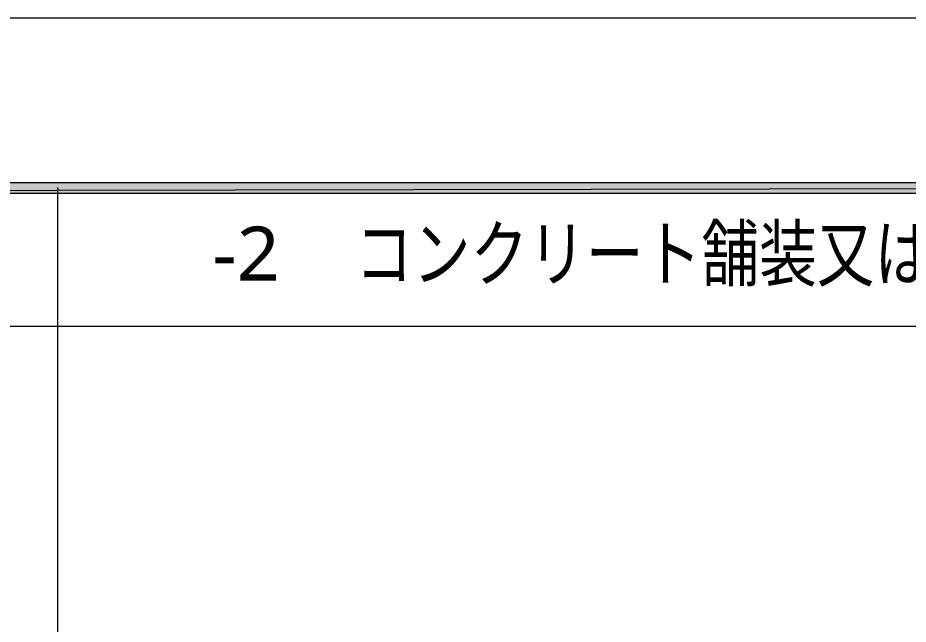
# Model space of a CAD drawing. Header units: millimetres. Extents: x 0 to 420, y 0 to 297.
# Drawn here: x 115.6 to 173.2, y 257.7 to 297 of the extents above; entities that cross this region are included whole.
import ezdxf
from ezdxf.enums import TextEntityAlignment as Align

# ---------------------------------------------------------------- set-up
doc = ezdxf.new("R2010")
doc.units = ezdxf.units.MM
doc.styles.add('kst32b', font='NotoSansJP-Variable.ttf')

msp = doc.modelspace()

# ---------------------------------------------------------------- hatches: boundary and pattern name
h = msp.add_hatch(color=7)
h.paths.add_polyline_path([(394.166, 285.623), (394.166, 286.321), (26.183, 285.623), (394.166, 285.623)])
h.paths.add_polyline_path([(394.166, 286.321), (26.183, 285.623), (26.183, 286.321), (394.166, 286.321)])

# ---------------------------------------------------------------- linework, layer by layer
at = {"lineweight": 13}
msp.add_lwpolyline([(0.191, 0), (0.191, 296.968), (420.158, 296.968), (420.158, 0)], close=True, dxfattribs=at)
at = {"lineweight": 0}
for points in [[(394.166, 285.623), (394.166, 286.321), (26.183, 285.623)], [(394.166, 286.321), (26.183, 285.623), (26.183, 286.321)]]:
    msp.add_lwpolyline(points, close=True, dxfattribs=at)
at = {"lineweight": 13}
for points in [[(118.174, 285.983), (118.174, 45.995)], [(394.166, 276.987), (26.183, 276.987)]]:
    msp.add_lwpolyline(points, dxfattribs=at)

# ---------------------------------------------------------------- texts
at = {"style": 'kst32b'}
for s, height, p, p2 in [('コンクリート舗装又はカラーコンクリート舗装（常温系）', 3.49081, (137.414, 279.971), (234.432, 279.971)), ('-2', 3.4908, (128.185, 279.971), (132.549, 279.971))]:
    msp.add_text(s, height=height, dxfattribs=at).set_placement(p, p2, align=Align.FIT)

doc.saveas('drawing.dxf')
